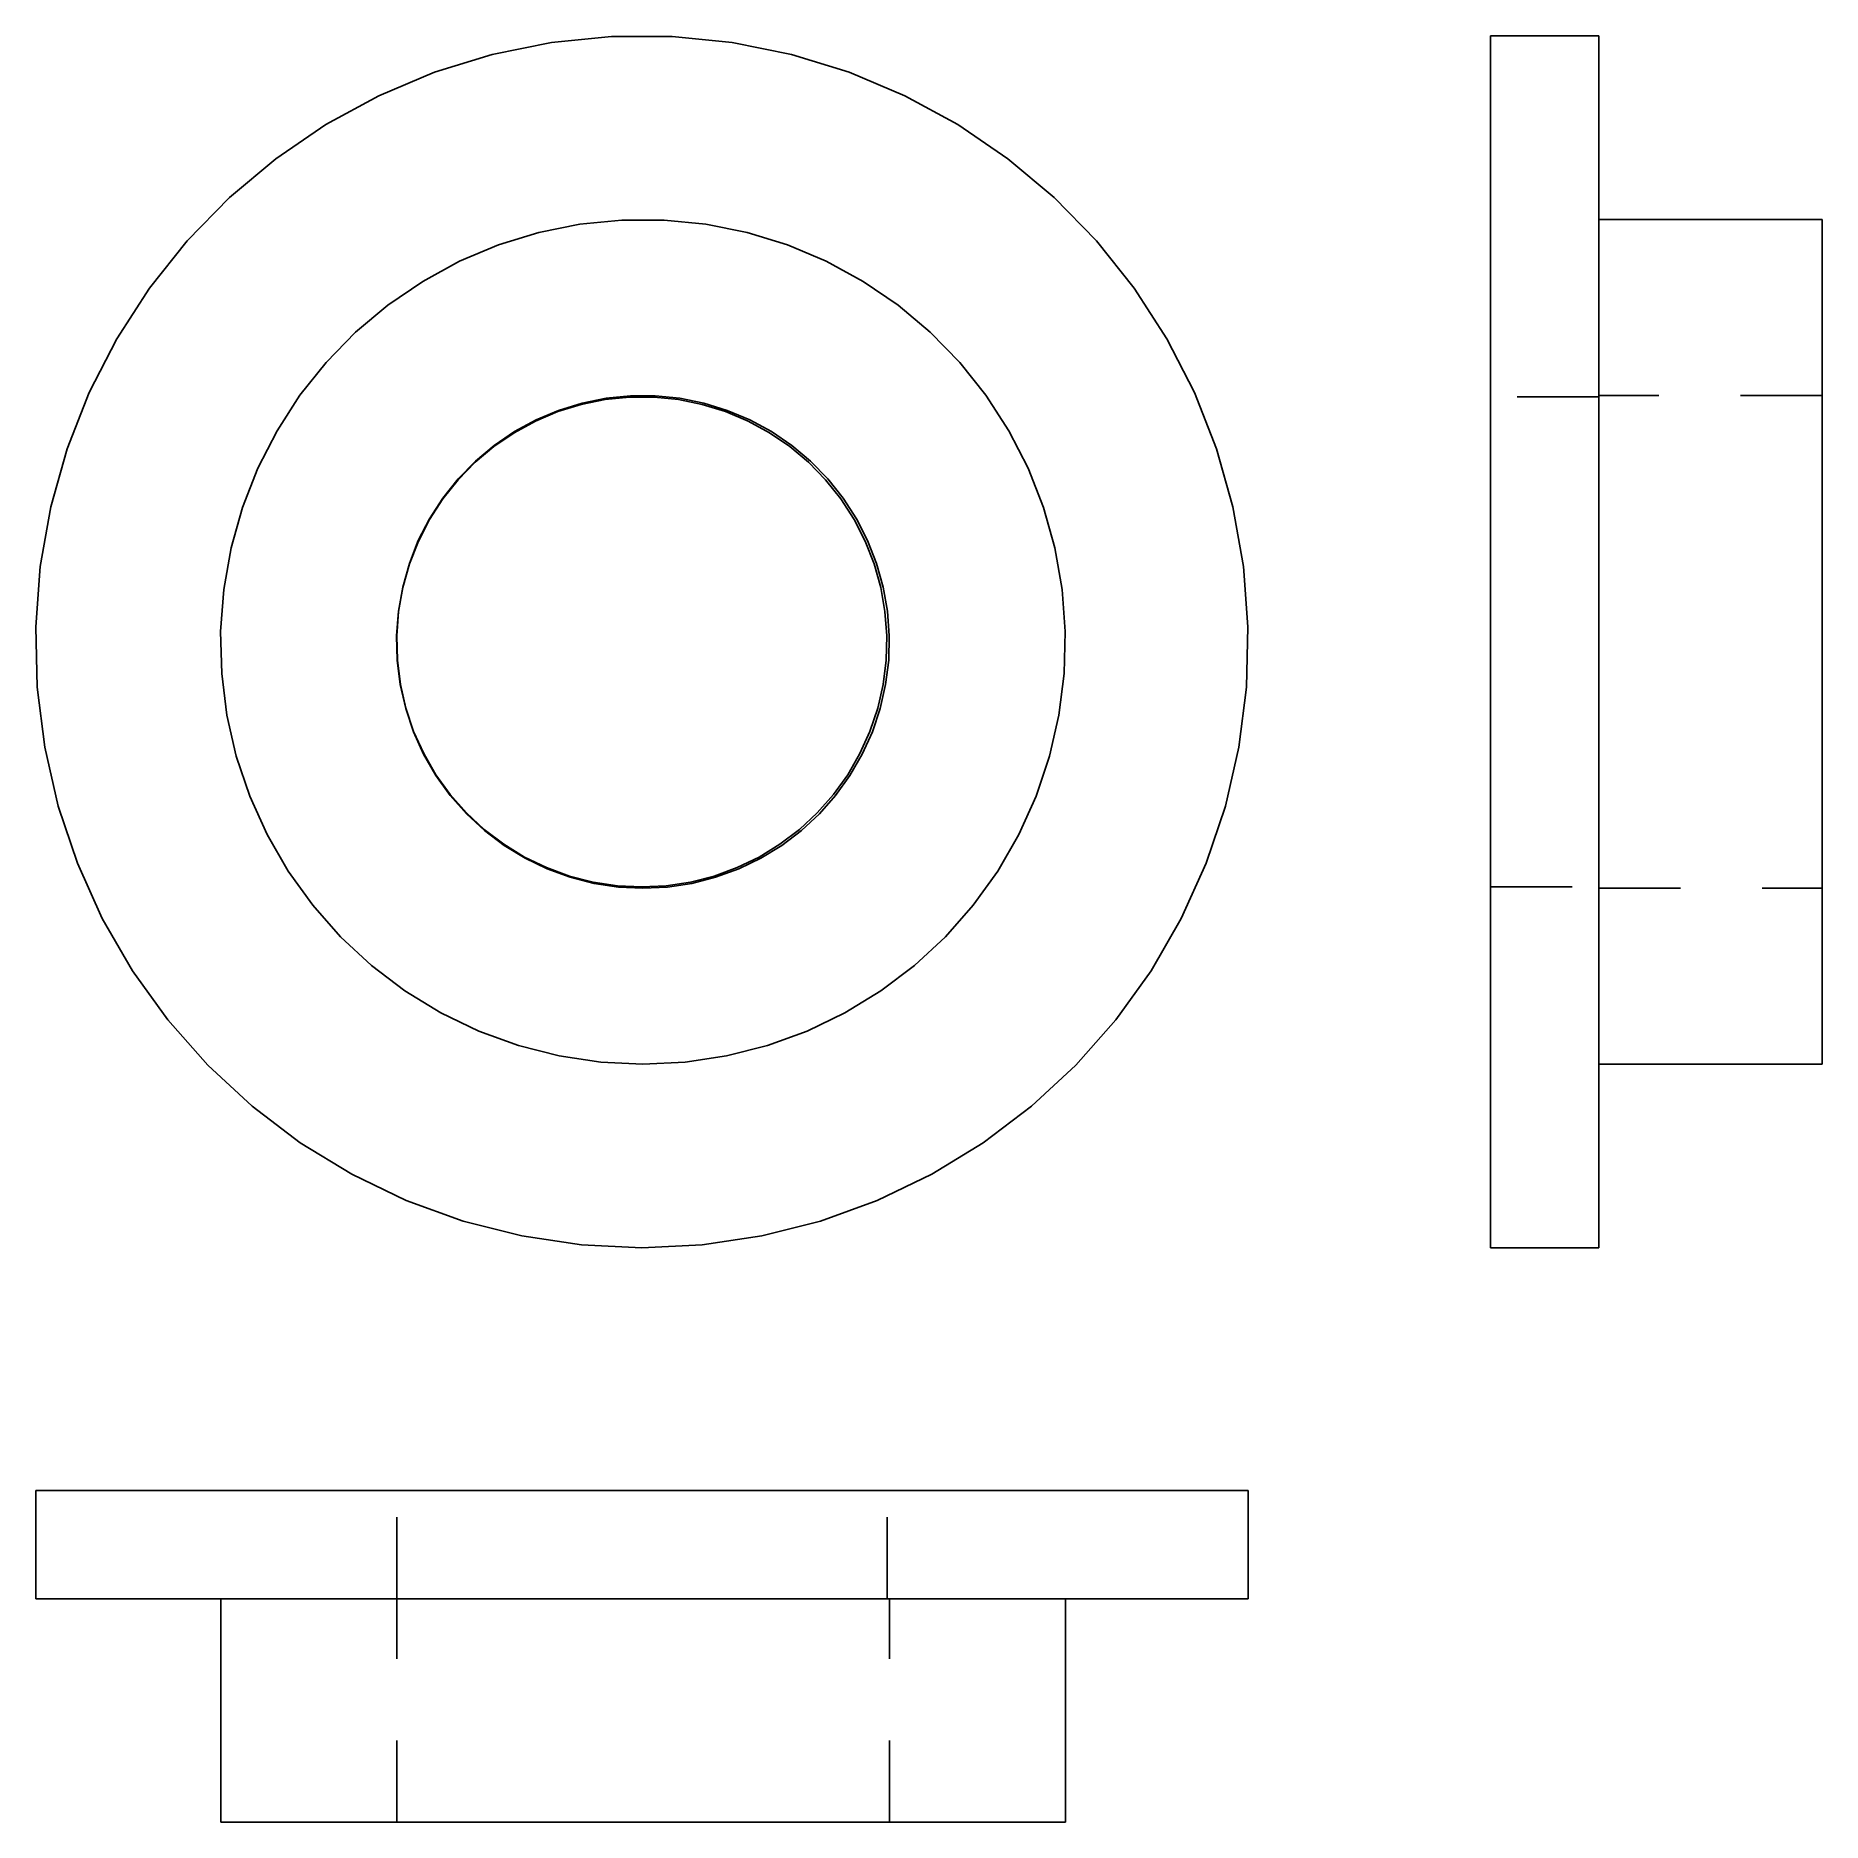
# Model space of a CAD drawing. Extents: x 0 to 2.19, y 0 to 2.19.
import ezdxf

# ---------------------------------------------------------------- set-up
doc = ezdxf.new("R2010")
doc.units = 0
doc.linetypes.add('HIDDEN', pattern=[0.07421, 0.049498, -0.024712])
for name, color, linetype in [('FRONT', 7, 'CONTINUOUS'), ('FRONT_HID', 7, 'HIDDEN'), ('LEFT', 7, 'CONTINUOUS'), ('LEFT_HID', 7, 'HIDDEN'), ('TOP', 7, 'CONTINUOUS'), ('TOP_HID', 7, 'HIDDEN')]:
    doc.layers.add(name, color=color, linetype=linetype)

msp = doc.modelspace()

# ---------------------------------------------------------------- linework, layer by layer
at = {"layer": 'FRONT'}
for p, q in [((0.63127, 2.179014), (0.558755, 2.164355)), ((0.704884, 2.18638), (0.63127, 2.179014)), ((0.778865, 2.18638), (0.704884, 2.18638)), ((0.85248, 2.179014), (0.778865, 2.18638)), ((0.924995, 2.164355), (0.85248, 2.179014)), ((0.558755, 2.164355), (0.48806, 2.142548)), ((0.99569, 2.142548), (0.924995, 2.164355)), ((0.48806, 2.142548), (0.419887, 2.113811)), ((1.063862, 2.113811), (0.99569, 2.142548)), ((0.419887, 2.113811), (0.354915, 2.078429)), ((1.128834, 2.078429), (1.063862, 2.113811)), ((0.354915, 2.078429), (0.293788, 2.036754)), ((1.189961, 2.036754), (1.128834, 2.078429)), ((0.293788, 2.036754), (0.237115, 1.989199)), ((1.246634, 1.989199), (1.189961, 2.036754)), ((0.237115, 1.989199), (0.185458, 1.936238)), ((1.298291, 1.936238), (1.246634, 1.989199)), ((0.185458, 1.936238), (0.139331, 1.878397)), ((1.344418, 1.878397), (1.298291, 1.936238)), ((0.139331, 1.878397), (0.099193, 1.81625)), ((1.384557, 1.81625), (1.344418, 1.878397)), ((0.099193, 1.81625), (0.065441, 1.750416)), ((1.418308, 1.750416), (1.384557, 1.81625)), ((0.065441, 1.750416), (0.038413, 1.681548)), ((1.445336, 1.681548), (1.418308, 1.750416)), ((0.667847, 1.735921), (0.639269, 1.727105)), ((0.697162, 1.741847), (0.667847, 1.735921)), ((0.726921, 1.744824), (0.697162, 1.741847)), ((0.756828, 1.744824), (0.726921, 1.744824)), ((0.786587, 1.741847), (0.756828, 1.744824)), ((0.815902, 1.735921), (0.786587, 1.741847)), ((0.844481, 1.727105), (0.815902, 1.735921)), ((0.611709, 1.715488), (0.585444, 1.701185)), ((0.639269, 1.727105), (0.611709, 1.715488)), ((0.87204, 1.715488), (0.844481, 1.727105)), ((0.898305, 1.701185), (0.87204, 1.715488)), ((0.560733, 1.684337), (0.537823, 1.665113)), ((0.585444, 1.701185), (0.560733, 1.684337)), ((0.923016, 1.684337), (0.898305, 1.701185)), ((0.945926, 1.665113), (0.923016, 1.684337)), ((0.038413, 1.681548), (0.018375, 1.610331)), ((0.537823, 1.665113), (0.51694, 1.643703)), ((0.966809, 1.643703), (0.945926, 1.665113)), ((1.465374, 1.610331), (1.445336, 1.681548)), ((0.51694, 1.643703), (0.498293, 1.62032)), ((0.985456, 1.62032), (0.966809, 1.643703)), ((0.498293, 1.62032), (0.482067, 1.595197)), ((1.001682, 1.595197), (0.985456, 1.62032)), ((0.018375, 1.610331), (0.005529, 1.537473)), ((1.478221, 1.537473), (1.465374, 1.610331)), ((0.482067, 1.595197), (0.468423, 1.568583)), ((1.015326, 1.568583), (1.001682, 1.595197)), ((0.468423, 1.568583), (0.457496, 1.540743)), ((1.026253, 1.540743), (1.015326, 1.568583)), ((0.005529, 1.537473), (0, 1.463699)), ((0.457496, 1.540743), (0.449396, 1.511954)), ((1.034353, 1.511954), (1.026253, 1.540743)), ((1.483749, 1.463699), (1.478221, 1.537473)), ((0.449396, 1.511954), (0.444203, 1.4825)), ((1.039546, 1.4825), (1.034353, 1.511954)), ((0.444203, 1.4825), (0.441968, 1.452677)), ((1.041781, 1.452677), (1.039546, 1.4825)), ((0, 1.463699), (0.001844, 1.38974)), ((0.441968, 1.452677), (0.442713, 1.422778)), ((1.041036, 1.422778), (1.041781, 1.452677)), ((1.481905, 1.38974), (1.483749, 1.463699)), ((0.442713, 1.422778), (0.446432, 1.393103)), ((1.037317, 1.393103), (1.041036, 1.422778)), ((0.001844, 1.38974), (0.011044, 1.316332)), ((0.446432, 1.393103), (0.453087, 1.363945)), ((1.030662, 1.363945), (1.037317, 1.393103)), ((1.472706, 1.316332), (1.481905, 1.38974)), ((0.453087, 1.363945), (0.462612, 1.335595)), ((1.021137, 1.335595), (1.030662, 1.363945)), ((0.462612, 1.335595), (0.474913, 1.308334)), ((1.008836, 1.308334), (1.021137, 1.335595)), ((0.011044, 1.316332), (0.027506, 1.244205)), ((1.456243, 1.244205), (1.472706, 1.316332)), ((0.474913, 1.308334), (0.489867, 1.282433)), ((0.993882, 1.282433), (1.008836, 1.308334)), ((0.489867, 1.282433), (0.507325, 1.25815)), ((0.976424, 1.25815), (0.993882, 1.282433)), ((0.507325, 1.25815), (0.527115, 1.235726)), ((0.956635, 1.235726), (0.976424, 1.25815)), ((0.027506, 1.244205), (0.051068, 1.174076)), ((0.527115, 1.235726), (0.549038, 1.215384)), ((0.934711, 1.215384), (0.956635, 1.235726)), ((1.432681, 1.174076), (1.456243, 1.244205)), ((0.549038, 1.215384), (0.572879, 1.197326)), ((0.910871, 1.197326), (0.934711, 1.215384)), ((0.572879, 1.197326), (0.598398, 1.181731)), ((0.598398, 1.181731), (0.625344, 1.168755)), ((0.858405, 1.168755), (0.885351, 1.181731)), ((0.885351, 1.181731), (0.910871, 1.197326)), ((0.051068, 1.174076), (0.081496, 1.106641)), ((0.625344, 1.168755), (0.653448, 1.158526)), ((0.830301, 1.158526), (0.858405, 1.168755)), ((1.402253, 1.106641), (1.432681, 1.174076)), ((0.653448, 1.158526), (0.682431, 1.151146)), ((0.682431, 1.151146), (0.712004, 1.146688)), ((0.712004, 1.146688), (0.741875, 1.145197)), ((0.741875, 1.145197), (0.771745, 1.146688)), ((0.771745, 1.146688), (0.801318, 1.151146)), ((0.801318, 1.151146), (0.830301, 1.158526)), ((0.081496, 1.106641), (0.118487, 1.042571)), ((1.365262, 1.042571), (1.402253, 1.106641)), ((0.118487, 1.042571), (0.161673, 0.982502)), ((1.322076, 0.982502), (1.365262, 1.042571)), ((0.161673, 0.982502), (0.210626, 0.927032)), ((1.273123, 0.927032), (1.322076, 0.982502)), ((0.210626, 0.927032), (0.264859, 0.876712)), ((1.218891, 0.876712), (1.273123, 0.927032)), ((0.264859, 0.876712), (0.323832, 0.832041)), ((1.159917, 0.832041), (1.218891, 0.876712)), ((0.323832, 0.832041), (0.38696, 0.793465)), ((1.096789, 0.793465), (1.159917, 0.832041)), ((0.38696, 0.793465), (0.453615, 0.761365)), ((1.030134, 0.761365), (1.096789, 0.793465)), ((0.453615, 0.761365), (0.523135, 0.736062)), ((0.960614, 0.736062), (1.030134, 0.761365)), ((0.523135, 0.736062), (0.594829, 0.717806)), ((0.88892, 0.717806), (0.960614, 0.736062)), ((0.594829, 0.717806), (0.667985, 0.70678)), ((0.667985, 0.70678), (0.741875, 0.703092)), ((0.741875, 0.703092), (0.815764, 0.70678)), ((0.815764, 0.70678), (0.88892, 0.717806))]:
    msp.add_line(p, q, dxfattribs=at)
at = {"layer": 'FRONT_HID', "linetype": 'HIDDEN'}
for p, q in [((0.666202, 1.956527), (0.615673, 1.946312)), ((0.666202, 1.956527), (0.615673, 1.946312)), ((0.717497, 1.96166), (0.666202, 1.956527)), ((0.717497, 1.96166), (0.666202, 1.956527)), ((0.769048, 1.96166), (0.717497, 1.96166)), ((0.769048, 1.96166), (0.717497, 1.96166)), ((0.820343, 1.956527), (0.769048, 1.96166)), ((0.820343, 1.956527), (0.769048, 1.96166)), ((0.870872, 1.946312), (0.820343, 1.956527)), ((0.870872, 1.946312), (0.820343, 1.956527)), ((0.566412, 1.931117), (0.518909, 1.911093)), ((0.566412, 1.931117), (0.518909, 1.911093)), ((0.615673, 1.946312), (0.566412, 1.931117)), ((0.615673, 1.946312), (0.566412, 1.931117)), ((0.920133, 1.931117), (0.870872, 1.946312)), ((0.920133, 1.931117), (0.870872, 1.946312)), ((0.967636, 1.911093), (0.920133, 1.931117)), ((0.967636, 1.911093), (0.920133, 1.931117)), ((0.518909, 1.911093), (0.473636, 1.886439)), ((0.518909, 1.911093), (0.473636, 1.886439)), ((1.01291, 1.886439), (0.967636, 1.911093)), ((1.01291, 1.886439), (0.967636, 1.911093)), ((0.473636, 1.886439), (0.431042, 1.857399)), ((0.473636, 1.886439), (0.431042, 1.857399)), ((1.055503, 1.857399), (1.01291, 1.886439)), ((1.055503, 1.857399), (1.01291, 1.886439)), ((0.431042, 1.857399), (0.391552, 1.824262)), ((0.431042, 1.857399), (0.391552, 1.824262)), ((1.094994, 1.824262), (1.055503, 1.857399)), ((1.094994, 1.824262), (1.055503, 1.857399)), ((0.391552, 1.824262), (0.355557, 1.787359)), ((0.391552, 1.824262), (0.355557, 1.787359)), ((1.130988, 1.787359), (1.094994, 1.824262)), ((1.130988, 1.787359), (1.094994, 1.824262)), ((0.355557, 1.787359), (0.323415, 1.747054)), ((0.355557, 1.787359), (0.323415, 1.747054)), ((1.16313, 1.747054), (1.130988, 1.787359)), ((1.16313, 1.747054), (1.130988, 1.787359)), ((0.323415, 1.747054), (0.295446, 1.70375)), ((0.323415, 1.747054), (0.295446, 1.70375)), ((0.640104, 1.728651), (0.612394, 1.71697)), ((0.640104, 1.728651), (0.612394, 1.71697)), ((0.66884, 1.737514), (0.640104, 1.728651)), ((0.66884, 1.737514), (0.640104, 1.728651)), ((0.698315, 1.743473), (0.66884, 1.737514)), ((0.698315, 1.743473), (0.66884, 1.737514)), ((0.728237, 1.746467), (0.698315, 1.743473)), ((0.728237, 1.746467), (0.698315, 1.743473)), ((0.758308, 1.746467), (0.728237, 1.746467)), ((0.758308, 1.746467), (0.728237, 1.746467)), ((0.78823, 1.743473), (0.758308, 1.746467)), ((0.78823, 1.743473), (0.758308, 1.746467)), ((0.817706, 1.737514), (0.78823, 1.743473)), ((0.817706, 1.737514), (0.78823, 1.743473)), ((0.846441, 1.728651), (0.817706, 1.737514)), ((0.846441, 1.728651), (0.817706, 1.737514)), ((0.874151, 1.71697), (0.846441, 1.728651)), ((0.874151, 1.71697), (0.846441, 1.728651)), ((1.191099, 1.70375), (1.16313, 1.747054)), ((1.191099, 1.70375), (1.16313, 1.747054)), ((0.612394, 1.71697), (0.585984, 1.702588)), ((0.612394, 1.71697), (0.585984, 1.702588)), ((0.900561, 1.702588), (0.874151, 1.71697)), ((0.900561, 1.702588), (0.874151, 1.71697)), ((0.295446, 1.70375), (0.271928, 1.657876)), ((0.295446, 1.70375), (0.271928, 1.657876)), ((0.561138, 1.685648), (0.538102, 1.666319)), ((0.561138, 1.685648), (0.538102, 1.666319)), ((0.585984, 1.702588), (0.561138, 1.685648)), ((0.585984, 1.702588), (0.561138, 1.685648)), ((0.925407, 1.685648), (0.900561, 1.702588)), ((0.925407, 1.685648), (0.900561, 1.702588)), ((0.948443, 1.666319), (0.925407, 1.685648)), ((0.948443, 1.666319), (0.925407, 1.685648)), ((1.214617, 1.657876), (1.191099, 1.70375)), ((1.214617, 1.657876), (1.191099, 1.70375)), ((0.538102, 1.666319), (0.517105, 1.644791)), ((0.538102, 1.666319), (0.517105, 1.644791)), ((0.96944, 1.644791), (0.948443, 1.666319)), ((0.96944, 1.644791), (0.948443, 1.666319)), ((0.271928, 1.657876), (0.253094, 1.609888)), ((0.271928, 1.657876), (0.253094, 1.609888)), ((0.517105, 1.644791), (0.498356, 1.621281)), ((0.517105, 1.644791), (0.498356, 1.621281)), ((0.988189, 1.621281), (0.96944, 1.644791)), ((0.988189, 1.621281), (0.96944, 1.644791)), ((1.233451, 1.609888), (1.214617, 1.657876)), ((1.233451, 1.609888), (1.214617, 1.657876)), ((0.498356, 1.621281), (0.482041, 1.59602)), ((0.498356, 1.621281), (0.482041, 1.59602)), ((1.004505, 1.59602), (0.988189, 1.621281)), ((1.004505, 1.59602), (0.988189, 1.621281)), ((0.253094, 1.609888), (0.239132, 1.560264)), ((0.253094, 1.609888), (0.239132, 1.560264)), ((1.247413, 1.560264), (1.233451, 1.609888)), ((1.247413, 1.560264), (1.233451, 1.609888)), ((0.482041, 1.59602), (0.468322, 1.56926)), ((0.482041, 1.59602), (0.468322, 1.56926)), ((1.018224, 1.56926), (1.004505, 1.59602)), ((1.018224, 1.56926), (1.004505, 1.59602)), ((0.239132, 1.560264), (0.230181, 1.509496)), ((0.239132, 1.560264), (0.230181, 1.509496)), ((0.468322, 1.56926), (0.457335, 1.541267)), ((0.468322, 1.56926), (0.457335, 1.541267)), ((1.02921, 1.541267), (1.018224, 1.56926)), ((1.02921, 1.541267), (1.018224, 1.56926)), ((1.256365, 1.509496), (1.247413, 1.560264)), ((1.256365, 1.509496), (1.247413, 1.560264)), ((0.457335, 1.541267), (0.449191, 1.51232)), ((0.457335, 1.541267), (0.449191, 1.51232)), ((1.037355, 1.51232), (1.02921, 1.541267)), ((1.037355, 1.51232), (1.02921, 1.541267)), ((0.230181, 1.509496), (0.226328, 1.458089)), ((0.230181, 1.509496), (0.226328, 1.458089)), ((0.449191, 1.51232), (0.443969, 1.482705)), ((0.449191, 1.51232), (0.443969, 1.482705)), ((1.042576, 1.482705), (1.037355, 1.51232)), ((1.042576, 1.482705), (1.037355, 1.51232)), ((1.260217, 1.458089), (1.256365, 1.509496)), ((1.260217, 1.458089), (1.256365, 1.509496)), ((0.443969, 1.482705), (0.441722, 1.452718)), ((0.443969, 1.482705), (0.441722, 1.452718)), ((1.044824, 1.452718), (1.042576, 1.482705)), ((1.044824, 1.452718), (1.042576, 1.482705)), ((0.226328, 1.458089), (0.227613, 1.406554)), ((0.226328, 1.458089), (0.227613, 1.406554)), ((0.441722, 1.452718), (0.442471, 1.422655)), ((0.441722, 1.452718), (0.442471, 1.422655)), ((1.044074, 1.422655), (1.044824, 1.452718)), ((1.044074, 1.422655), (1.044824, 1.452718)), ((1.258932, 1.406554), (1.260217, 1.458089)), ((1.258932, 1.406554), (1.260217, 1.458089)), ((0.442471, 1.422655), (0.446211, 1.392817)), ((0.442471, 1.422655), (0.446211, 1.392817)), ((1.040335, 1.392817), (1.044074, 1.422655)), ((1.040335, 1.392817), (1.044074, 1.422655)), ((0.227613, 1.406554), (0.234023, 1.355403)), ((0.227613, 1.406554), (0.234023, 1.355403)), ((1.252522, 1.355403), (1.258932, 1.406554)), ((1.252522, 1.355403), (1.258932, 1.406554)), ((0.446211, 1.392817), (0.452902, 1.3635)), ((0.446211, 1.392817), (0.452902, 1.3635)), ((1.033643, 1.3635), (1.040335, 1.392817)), ((1.033643, 1.3635), (1.040335, 1.392817)), ((0.452902, 1.3635), (0.462479, 1.334994)), ((0.452902, 1.3635), (0.462479, 1.334994)), ((1.024066, 1.334994), (1.033643, 1.3635)), ((1.024066, 1.334994), (1.033643, 1.3635)), ((0.234023, 1.355403), (0.245495, 1.305144)), ((0.234023, 1.355403), (0.245495, 1.305144)), ((0.462479, 1.334994), (0.474847, 1.307584)), ((0.462479, 1.334994), (0.474847, 1.307584)), ((1.011698, 1.307584), (1.024066, 1.334994)), ((1.011698, 1.307584), (1.024066, 1.334994)), ((1.241051, 1.305144), (1.252522, 1.355403)), ((1.241051, 1.305144), (1.252522, 1.355403)), ((0.245495, 1.305144), (0.261913, 1.256278)), ((0.245495, 1.305144), (0.261913, 1.256278)), ((0.474847, 1.307584), (0.489883, 1.281541)), ((0.474847, 1.307584), (0.489883, 1.281541)), ((0.996662, 1.281541), (1.011698, 1.307584)), ((0.996662, 1.281541), (1.011698, 1.307584)), ((1.224632, 1.256278), (1.241051, 1.305144)), ((1.224632, 1.256278), (1.241051, 1.305144)), ((0.489883, 1.281541), (0.507437, 1.257125)), ((0.489883, 1.281541), (0.507437, 1.257125)), ((0.979108, 1.257125), (0.996662, 1.281541)), ((0.979108, 1.257125), (0.996662, 1.281541)), ((0.261913, 1.256278), (0.283115, 1.209288)), ((0.261913, 1.256278), (0.283115, 1.209288)), ((0.507437, 1.257125), (0.527335, 1.234578)), ((0.507437, 1.257125), (0.527335, 1.234578)), ((0.95921, 1.234578), (0.979108, 1.257125)), ((0.95921, 1.234578), (0.979108, 1.257125)), ((1.20343, 1.209288), (1.224632, 1.256278)), ((1.20343, 1.209288), (1.224632, 1.256278)), ((0.527335, 1.234578), (0.549379, 1.214124)), ((0.527335, 1.234578), (0.549379, 1.214124)), ((0.937166, 1.214124), (0.95921, 1.234578)), ((0.937166, 1.214124), (0.95921, 1.234578)), ((0.283115, 1.209288), (0.308891, 1.164644)), ((0.283115, 1.209288), (0.308891, 1.164644)), ((0.549379, 1.214124), (0.57335, 1.195967)), ((0.549379, 1.214124), (0.57335, 1.195967)), ((0.913195, 1.195967), (0.937166, 1.214124)), ((0.913195, 1.195967), (0.937166, 1.214124)), ((1.177654, 1.164644), (1.20343, 1.209288)), ((1.177654, 1.164644), (1.20343, 1.209288)), ((0.57335, 1.195967), (0.59901, 1.180286)), ((0.57335, 1.195967), (0.59901, 1.180286)), ((0.887535, 1.180286), (0.913195, 1.195967)), ((0.887535, 1.180286), (0.913195, 1.195967)), ((0.308891, 1.164644), (0.338983, 1.122788)), ((0.308891, 1.164644), (0.338983, 1.122788)), ((0.59901, 1.180286), (0.626103, 1.167239)), ((0.59901, 1.180286), (0.626103, 1.167239)), ((0.626103, 1.167239), (0.654361, 1.156954)), ((0.626103, 1.167239), (0.654361, 1.156954)), ((0.832184, 1.156954), (0.860442, 1.167239)), ((0.832184, 1.156954), (0.860442, 1.167239)), ((0.860442, 1.167239), (0.887535, 1.180286)), ((0.860442, 1.167239), (0.887535, 1.180286)), ((1.147562, 1.122788), (1.177654, 1.164644)), ((1.147562, 1.122788), (1.177654, 1.164644)), ((0.654361, 1.156954), (0.683503, 1.149533)), ((0.654361, 1.156954), (0.683503, 1.149533)), ((0.683503, 1.149533), (0.713239, 1.145052)), ((0.683503, 1.149533), (0.713239, 1.145052)), ((0.713239, 1.145052), (0.743273, 1.143553)), ((0.713239, 1.145052), (0.743273, 1.143553)), ((0.743273, 1.143553), (0.773307, 1.145052)), ((0.743273, 1.143553), (0.773307, 1.145052)), ((0.773307, 1.145052), (0.803042, 1.149533)), ((0.773307, 1.145052), (0.803042, 1.149533)), ((0.803042, 1.149533), (0.832184, 1.156954)), ((0.803042, 1.149533), (0.832184, 1.156954)), ((0.338983, 1.122788), (0.373094, 1.084135)), ((0.338983, 1.122788), (0.373094, 1.084135)), ((1.113451, 1.084135), (1.147562, 1.122788)), ((1.113451, 1.084135), (1.147562, 1.122788)), ((0.373094, 1.084135), (0.410884, 1.049072)), ((0.373094, 1.084135), (0.410884, 1.049072)), ((1.075661, 1.049072), (1.113451, 1.084135)), ((1.075661, 1.049072), (1.113451, 1.084135)), ((0.410884, 1.049072), (0.451977, 1.017945)), ((0.410884, 1.049072), (0.451977, 1.017945)), ((1.034568, 1.017945), (1.075661, 1.049072)), ((1.034568, 1.017945), (1.075661, 1.049072)), ((0.451977, 1.017945), (0.495965, 0.991064)), ((0.451977, 1.017945), (0.495965, 0.991064)), ((0.99058, 0.991064), (1.034568, 1.017945)), ((0.99058, 0.991064), (1.034568, 1.017945)), ((0.495965, 0.991064), (0.542411, 0.968697)), ((0.495965, 0.991064), (0.542411, 0.968697)), ((0.944134, 0.968697), (0.99058, 0.991064)), ((0.944134, 0.968697), (0.99058, 0.991064)), ((0.542411, 0.968697), (0.590853, 0.951066)), ((0.542411, 0.968697), (0.590853, 0.951066)), ((0.895692, 0.951066), (0.944134, 0.968697)), ((0.895692, 0.951066), (0.944134, 0.968697)), ((0.590853, 0.951066), (0.64081, 0.938345)), ((0.590853, 0.951066), (0.64081, 0.938345)), ((0.845735, 0.938345), (0.895692, 0.951066)), ((0.845735, 0.938345), (0.895692, 0.951066)), ((0.64081, 0.938345), (0.691786, 0.930662)), ((0.64081, 0.938345), (0.691786, 0.930662)), ((0.691786, 0.930662), (0.743273, 0.928092)), ((0.691786, 0.930662), (0.743273, 0.928092)), ((0.743273, 0.928092), (0.79476, 0.930662)), ((0.743273, 0.928092), (0.79476, 0.930662)), ((0.79476, 0.930662), (0.845735, 0.938345)), ((0.79476, 0.930662), (0.845735, 0.938345))]:
    msp.add_line(p, q, dxfattribs=at)
at = {"layer": 'LEFT'}
for p, q in [((1.780591, 2.187303), (1.780591, 0.703092)), ((1.913404, 2.187303), (1.780591, 2.187303)), ((1.913404, 2.187303), (1.913404, 0.703092)), ((2.186841, 1.962303), (1.913404, 1.962303)), ((2.186841, 1.962303), (2.186841, 0.928092)), ((1.913404, 0.928092), (2.186841, 0.928092)), ((1.780591, 0.703092), (1.913404, 0.703092))]:
    msp.add_line(p, q, dxfattribs=at)
at = {"layer": 'LEFT_HID', "linetype": 'HIDDEN'}
for p, q in [((1.913404, 0.928092), (1.913404, 1.962303)), ((1.913404, 1.962303), (1.913404, 0.928092)), ((1.780591, 1.145197), (1.780591, 1.745197)), ((1.780591, 1.745197), (1.780591, 1.145197)), ((1.913404, 1.745197), (1.780591, 1.745197)), ((1.913404, 1.143553), (1.913404, 1.746842)), ((1.913404, 1.746842), (1.913404, 1.143553)), ((2.186841, 1.746842), (1.913404, 1.746842)), ((1.913404, 1.145197), (1.913404, 1.745197)), ((1.913404, 1.745197), (1.913404, 1.145197)), ((2.186841, 1.143553), (2.186841, 1.746842)), ((2.186841, 1.746842), (2.186841, 1.143553)), ((1.780591, 1.145197), (1.913404, 1.145197)), ((1.913404, 1.143553), (2.186841, 1.143553))]:
    msp.add_line(p, q, dxfattribs=at)
at = {"layer": 'TOP'}
for p, q in [((1.484211, 0.40625), (0, 0.40625)), ((0, 0.273438), (0, 0.40625)), ((1.484211, 0.273438), (1.484211, 0.40625)), ((1.484211, 0.273438), (0, 0.273438)), ((0.226398, 0), (0.226398, 0.273438)), ((1.260609, 0), (1.260609, 0.273438)), ((1.260609, 0), (0.226398, 0))]:
    msp.add_line(p, q, dxfattribs=at)
at = {"layer": 'TOP_HID', "linetype": 'HIDDEN'}
for p, q in [((0, 0.40625), (0.742105, 0.40625)), ((1.042105, 0.40625), (0.442105, 0.40625)), ((0.442105, 0.40625), (0.742105, 0.40625)), ((0.442105, 0.273438), (0.442105, 0.40625)), ((0.742105, 0.40625), (1.484211, 0.40625)), ((0.742105, 0.40625), (1.042105, 0.40625)), ((1.042105, 0.273438), (1.042105, 0.40625)), ((0, 0.273438), (0.742105, 0.273438)), ((1.260609, 0.273438), (0.226398, 0.273438)), ((0.226398, 0.273438), (0.743503, 0.273438)), ((1.045148, 0.273438), (0.441859, 0.273438)), ((0.441859, 0.273438), (0.743503, 0.273438)), ((0.441859, 0), (0.441859, 0.273438)), ((1.042105, 0.273438), (0.442105, 0.273438)), ((0.442105, 0.273438), (0.742105, 0.273438)), ((0.742105, 0.273438), (1.484211, 0.273438)), ((0.742105, 0.273438), (1.042105, 0.273438)), ((0.743503, 0.273438), (1.260609, 0.273438)), ((0.743503, 0.273438), (1.045148, 0.273438)), ((1.045148, 0), (1.045148, 0.273438)), ((0.226398, 0), (0.743503, 0)), ((1.045148, 0), (0.441859, 0)), ((0.441859, 0), (0.743503, 0)), ((0.743503, 0), (1.260609, 0)), ((0.743503, 0), (1.045148, 0))]:
    msp.add_line(p, q, dxfattribs=at)

doc.saveas('drawing.dxf')
